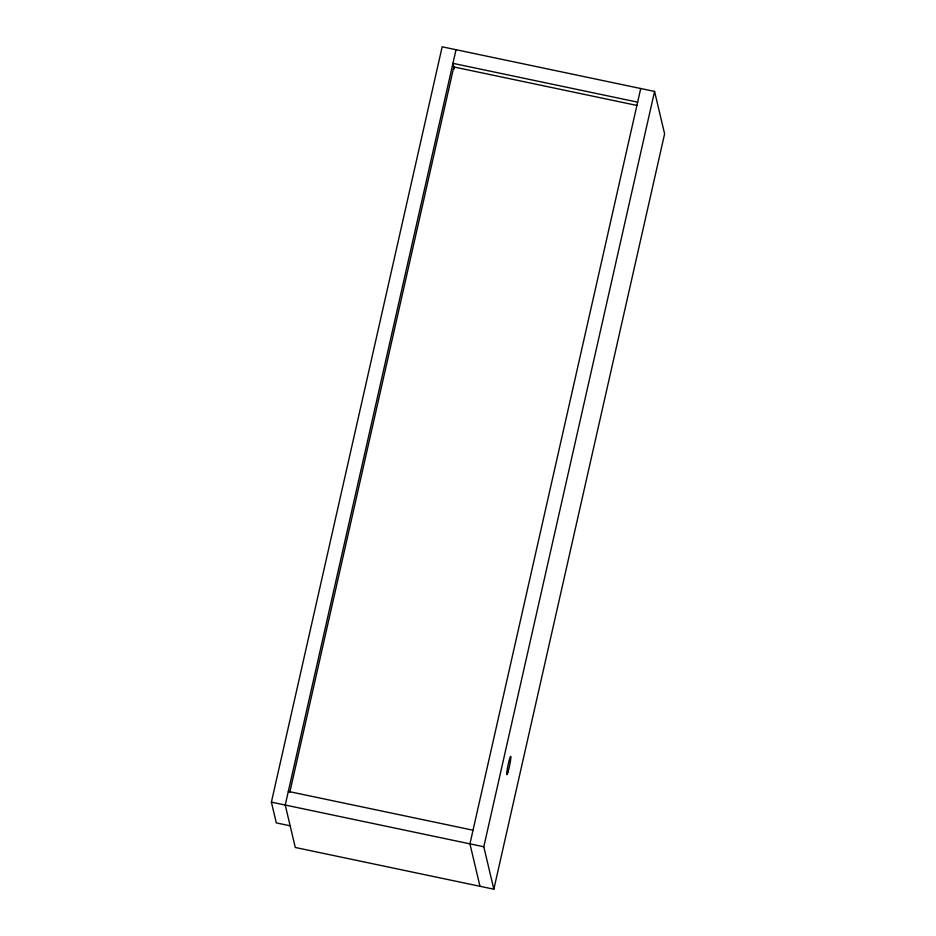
<?xml version="1.0" encoding="UTF-8"?>
<svg xmlns="http://www.w3.org/2000/svg" width="936" height="936" viewBox="0 0 936 936"><rect width="100%" height="100%" fill="white"/><g stroke="black" fill="none" stroke-linecap="round" stroke-linejoin="round"><path stroke-width="1.4" d="M290.16 825.809L276.307 822.896L271.393 802.129L442.166 46.8L654.568 91.424L664.607 133.871L493.834 889.2L295.285 847.478L285.246 805.042L456.019 49.713M289.832 792.172L453.796 66.959L637.065 105.464M640.715 88.522L469.942 843.851L479.981 886.287M493.834 889.2L483.795 846.764L654.568 91.424M637.638 102.153L452.942 63.344L454.276 69.007M288.335 791.411L473.031 830.209M271.393 802.129L483.795 846.764M508.014 772.013A9.465 0.807 -78.1 0 0 510.857 756.545A9.465 0.807 -78.1 0 0 507.476 768.011A9.465 0.807 -78.1 0 0 508.014 772.013"/></g></svg>
